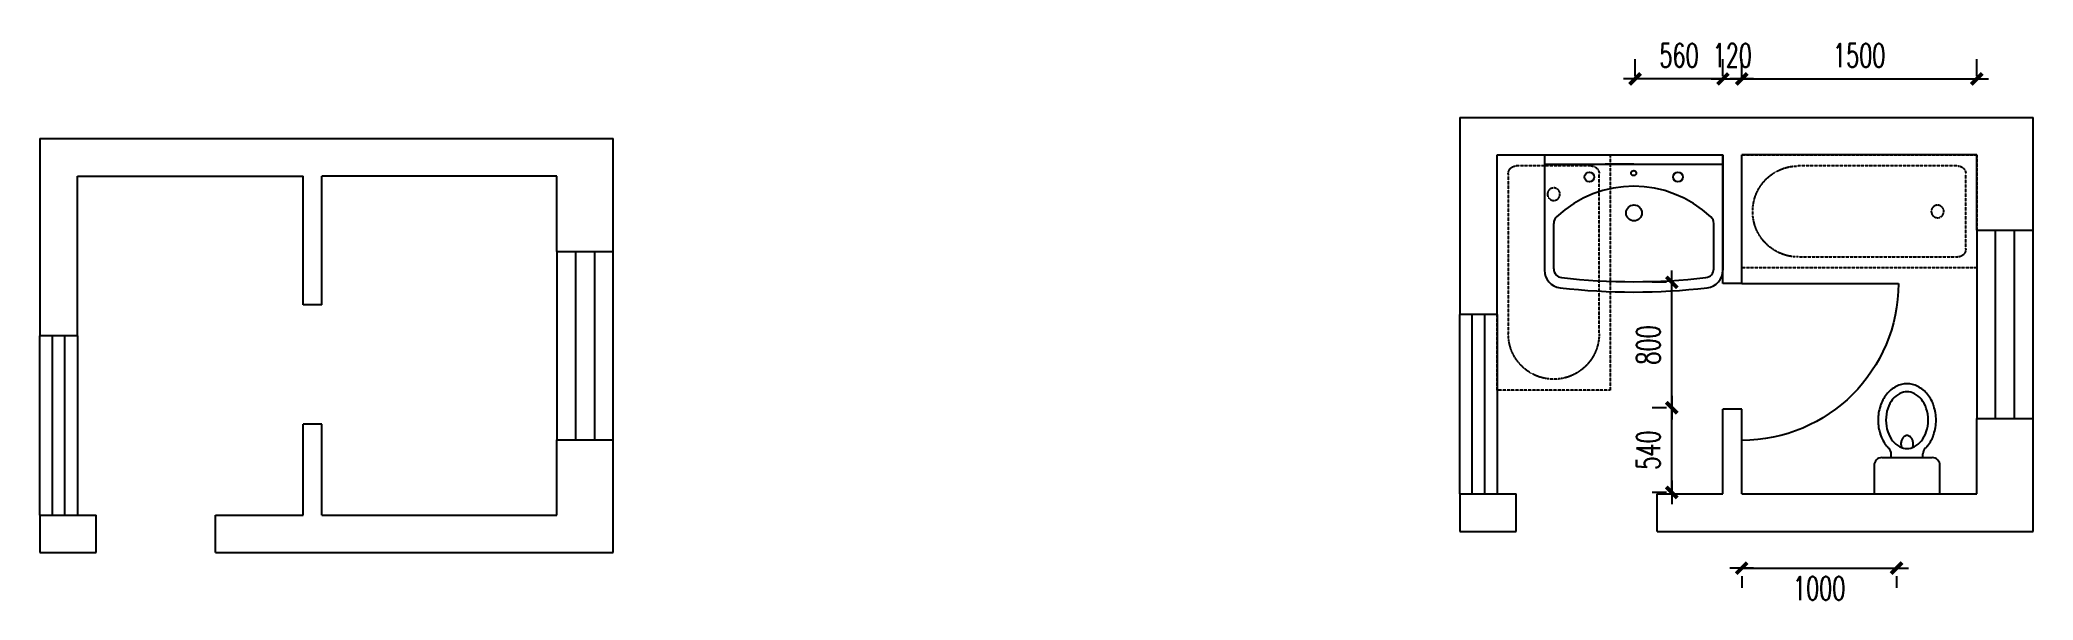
# Model space of a CAD drawing. Header units: inches. Extents: x 1663 to 14386, y 764 to 4337.
import ezdxf
from ezdxf.enums import TextEntityAlignment as Align

# ---------------------------------------------------------------- set-up
doc = ezdxf.new("R2010")
doc.units = ezdxf.units.IN
doc.header["$MEASUREMENT"] = 0
doc.linetypes.add('DASH', pattern=[0.35, 0.25, -0.1])
doc.layers.add('DIM', color=3, linetype='Continuous', plot=False)
doc.layers.add('FUR', color=6, linetype='Continuous', plot=False)
doc.layers.add('WINDOW_TEXT', color=7, linetype='Continuous')
doc.styles.add('DIM_FONT', font='SIMPLEX.shx', dxfattribs={"width": 0.65})
doc.styles.add('SIMPLEX', font='SIMPLEX.SHX')
doc.dimstyles.new('DIMB50', dxfattribs={"dimscale": 0.5, "dimtxt": 300, "dimasz": 1, "dimexe": 250, "dimexo": 300, "dimgap": 150, "dimtad": 1, "dimdec": 0, "dimzin": 0, "dimdsep": 46, "dimtxsty": 'DIM_FONT', "dimblk": '_DIMX', "dimcen": 0.09, "dimclrt": 7, "dimadec": 0, "dimazin": 0, "dimtfac": 1, "dimtdec": 0, "dimtix": 1, "dimtmove": 2, "dimatfit": 3, "dimldrblk": '_DIMX', "dimfxl": 1, "dimtolj": 1, "dimtzin": 0, "dimarcsym": 0})

# ---------------------------------------------------------------- blocks, each defined once
blk = doc.blocks.new('11229103137872')
at = {"linetype": 'DASH'}
for p, q in [((360, 0), (-360, 0)), ((-360, 0), (-360, -1500)), ((360, -1500), (360, 0)), ((-290, -1140), (-290, -120)), ((-240, -70), (240, -70)), ((290, -120), (290, -1140)), ((-360, -1500), (360, -1500))]:
    blk.add_line(p, q, dxfattribs=at)
blk.add_circle((0, -250), 40, dxfattribs=at)
for centre, radius, start, end in [((-240, -120), 50, 90, 180), ((240, -120), 50, 0, 90), ((0, -1140), 290, 180, 0)]:
    blk.add_arc(centre, radius, start, end, dxfattribs=at)
blk = doc.blocks.new('_DBLK')
blk.add_line((-0.45, 0), (-0.45, -0.95))
blk.add_arc((-0.45, 0), 0.95, 270, 0)
at = {"layer": 'WINDOW_TEXT', "style": 'SIMPLEX', "flags": 9}
blk.add_attdef('A', text='', height=1, dxfattribs=at).set_placement((0, 1.5), align=Align.MIDDLE)
blk = doc.blocks.new('_LV1')
for p, q in [((-280, 0), (280, 0)), ((-280, 0), (-280, -360.7)), ((280, 0), (280, -360.7)), ((-280, -29), (280, -29)), ((0.2, -29), (-89.8, -29)), ((-89.8, -29), (90.2, -29)), ((-250.9, -356.5), (-250.9, -214.3)), ((251.3, -356.4), (251.3, -214.6))]:
    blk.add_line(p, q)
for centre, radius in [((-138.9, -69.1), 15), ((0, -56.7), 8), ((138.9, -69.1), 15), ((0.9, -181.6), 24.9)]:
    blk.add_circle(centre, radius)
for centre, radius, start, end in [((0, -452.1), 353.9, 46.75809, 133.15434), ((-222.9, -214.3), 28, 133.15434, 180), ((223.3, -214.6), 28, 0, 46.75809), ((-224, -360.7), 56, 180, 263.48098), ((-222.9, -356.5), 28, 180, 263.49841), ((223.3, -356.4), 28, 276.51223, 0), ((224, -360.7), 56, 276.51902, 0), ((0, 1599.6), 2029, 263.48098, 276.51902), ((0, 1599.6), 1996.7, 263.49841, 276.51223)]:
    blk.add_arc(centre, radius, start, end)
blk = doc.blocks.new('_LV5')
for p, q in [((210, 0), (-210, 0)), ((-210, 0), (-210, -180)), ((210, -180), (210, 0)), ((160, -230), (-160, -230)), ((-101, -230), (-101, -254)), ((101, -230), (101, -254))]:
    blk.add_line(p, q)
blk.add_lwpolyline([(-135, -469, 0.080312), (-123, -544, 0.089014), (-92, -602, 0.104918), (-46, -639, 0.119812), (0, -650, 0.119812), (46, -639, 0.104918), (92, -602, 0.089014), (123, -544, 0.080312), (135, -469, 0.080312), (123, -395, 0.089014), (92, -337, 0.104918), (46, -300, 0.119812), (0, -288, 0.119812), (-46, -300, 0.104918), (-92, -337, 0.089014), (-123, -395, 0.080312)], format="xyb", close=True)
for points in [[(-39, -318, 0.073567), (-36, -339, 0.084454), (-27, -356, 0.10642), (-14, -368, 0.129709), (0, -372, 0.129709), (14, -368, 0.10642), (27, -356, 0.084454), (36, -339, 0.073567), (39, -318, 0.073567), (36, -298, 0.014016), (35, -295, 0.10642)], [(-35, -295, 0.013578), (-36, -298, 0.073567), (-39, -318, 0.073567)]]:
    blk.add_lwpolyline(points, format="xyb")
for centre, radius, start, end in [((-160, -180), 50, 180, 270), ((-151, -254), 50, 314.8144, 0), ((151, -254), 50, 180, 225.2555), ((160, -180), 50, 270, 0), ((102, -469), 287, 161.6333, 180), ((52, -453), 235, 141.2863, 161.6333), ((20, -427), 194, 134.8144, 141.2863), ((-20, -427), 194, 38.7137, 45.2555), ((-52, -453), 235, 18.3667, 38.7137), ((-102, -469), 287, 0, 18.3667), ((102, -469), 287, 180, 198.3667), ((-102, -469), 287, 341.6333, 0), ((52, -486), 235, 198.3667, 218.7137), ((20, -512), 194, 218.7137, 242.6714), ((-20, -512), 194, 297.3286, 321.2863), ((-52, -486), 235, 321.2863, 341.6333), ((0, -551), 150, 242.6714, 270), ((0, -551), 150, 270, 297.3286)]:
    blk.add_arc(centre, radius, start, end)
blk = doc.blocks.new('_DIMX')
blk.add_line((-150, 0), (150, 0))
at = {"const_width": 50}
blk.add_lwpolyline([(-70, -70), (70, 70)], dxfattribs=at)
blk = doc.blocks.new('*D7')
at = {"layer": 'Defpoints', "color": 0, "transparency": 16777216}
for p in [(11846, 4088), (11846, 3956), (12406, 3956)]:
    blk.add_point(p, dxfattribs=at)
at = {"layer": 'DIM', "color": 0, "lineweight": -2, "transparency": 16777216}
for p, q in [((11846, 4106), (11846, 4213)), ((12406, 4106), (12406, 4213)), ((12406, 4088), (11847, 4088))]:
    blk.add_line(p, q, dxfattribs=at)
at = {"layer": 'DIM', "color": 0, "lineweight": -2, "transparency": 16777216, "xscale": 0.5, "yscale": 0.5, "zscale": 0.5, "rotation": 180}
blk.add_blockref('_DIMX', (11846, 4088), dxfattribs=at)
at = {"layer": 'DIM', "color": 0, "lineweight": -2, "transparency": 16777216, "xscale": 0.5, "yscale": 0.5, "zscale": 0.5}
blk.add_blockref('_DIMX', (12406, 4088), dxfattribs=at)
at = {"layer": 'DIM', "color": 7, "transparency": 16777216, "insert": (12126, 4238), "char_height": 150, "attachment_point": 5, "style": 'DIM_FONT'}
blk.add_mtext('\\A1;560', dxfattribs=at)
blk = doc.blocks.new('*D8')
at = {"layer": 'Defpoints', "color": 0, "transparency": 16777216}
for p in [(12526, 4088), (12406, 3956), (12526, 3951)]:
    blk.add_point(p, dxfattribs=at)
at = {"layer": 'DIM', "color": 0, "lineweight": -2, "transparency": 16777216}
for p, q in [((12406, 4106), (12406, 4213)), ((12526, 4101), (12526, 4213)), ((12406, 4088), (12405, 4088)), ((12406, 4088), (12526, 4088)), ((12527, 4088), (12527, 4088))]:
    blk.add_line(p, q, dxfattribs=at)
at = {"layer": 'DIM', "color": 0, "lineweight": -2, "transparency": 16777216, "xscale": 0.5, "yscale": 0.5, "zscale": 0.5}
blk.add_blockref('_DIMX', (12406, 4088), dxfattribs=at)
at = {"layer": 'DIM', "color": 0, "lineweight": -2, "transparency": 16777216, "xscale": 0.5, "yscale": 0.5, "zscale": 0.5, "rotation": 180}
blk.add_blockref('_DIMX', (12526, 4088), dxfattribs=at)
at = {"layer": 'DIM', "color": 7, "transparency": 16777216, "insert": (12466, 4238), "char_height": 150, "attachment_point": 5, "style": 'DIM_FONT'}
blk.add_mtext('\\A1;120', dxfattribs=at)
blk = doc.blocks.new('*D9')
at = {"layer": 'Defpoints', "color": 0, "transparency": 16777216}
for p in [(14026, 4088), (12526, 3951), (14026, 3955)]:
    blk.add_point(p, dxfattribs=at)
at = {"layer": 'DIM', "color": 0, "lineweight": -2, "transparency": 16777216}
for p, q in [((12526, 4101), (12526, 4213)), ((14026, 4105), (14026, 4213)), ((12527, 4088), (14026, 4088))]:
    blk.add_line(p, q, dxfattribs=at)
at = {"layer": 'DIM', "color": 0, "lineweight": -2, "transparency": 16777216, "xscale": 0.5, "yscale": 0.5, "zscale": 0.5, "rotation": 180}
blk.add_blockref('_DIMX', (12526, 4088), dxfattribs=at)
at = {"layer": 'DIM', "color": 0, "lineweight": -2, "transparency": 16777216, "xscale": 0.5, "yscale": 0.5, "zscale": 0.5}
blk.add_blockref('_DIMX', (14026, 4088), dxfattribs=at)
at = {"layer": 'DIM', "color": 7, "transparency": 16777216, "insert": (13276, 4238), "char_height": 150, "attachment_point": 5, "style": 'DIM_FONT'}
blk.add_mtext('\\A1;1500', dxfattribs=at)
blk = doc.blocks.new('*D10')
at = {"layer": 'Defpoints', "color": 0, "transparency": 16777216}
for p in [(12080, 1991), (12196, 1991), (12196, 1451)]:
    blk.add_point(p, dxfattribs=at)
at = {"layer": 'DIM', "color": 0, "lineweight": -2, "transparency": 16777216}
for p, q in [((12046, 1991), (11955, 1991)), ((12080, 1452), (12080, 1991)), ((12046, 1451), (11955, 1451))]:
    blk.add_line(p, q, dxfattribs=at)
at = {"layer": 'DIM', "color": 0, "lineweight": -2, "transparency": 16777216, "xscale": 0.5, "yscale": 0.5, "zscale": 0.5}
for p, rotation in [((12080, 1991), 90), ((12080, 1451), 270)]:
    blk.add_blockref('_DIMX', p, dxfattribs=dict(at, rotation=rotation))
at = {"layer": 'DIM', "color": 7, "transparency": 16777216, "insert": (11930, 1721), "char_height": 150, "attachment_point": 5, "rotation": 90, "style": 'DIM_FONT'}
blk.add_mtext('\\A1;540', dxfattribs=at)
blk = doc.blocks.new('*D11')
at = {"layer": 'Defpoints', "color": 0, "transparency": 16777216}
for p in [(12080, 2791), (12196, 2791), (12196, 1991)]:
    blk.add_point(p, dxfattribs=at)
at = {"layer": 'DIM', "color": 0, "lineweight": -2, "transparency": 16777216}
for p, q in [((12046, 2791), (11955, 2791)), ((12080, 1992), (12080, 2791)), ((12046, 1991), (11955, 1991))]:
    blk.add_line(p, q, dxfattribs=at)
at = {"layer": 'DIM', "color": 0, "lineweight": -2, "transparency": 16777216, "xscale": 0.5, "yscale": 0.5, "zscale": 0.5}
for p, rotation in [((12080, 2791), 90), ((12080, 1991), 270)]:
    blk.add_blockref('_DIMX', p, dxfattribs=dict(at, rotation=rotation))
at = {"layer": 'DIM', "color": 7, "transparency": 16777216, "insert": (11930, 2391), "char_height": 150, "attachment_point": 5, "rotation": 90, "style": 'DIM_FONT'}
blk.add_mtext('\\A1;800', dxfattribs=at)

msp = doc.modelspace()

# ---------------------------------------------------------------- linework, layer by layer
at = {"color": 7}
for p, q in [((10726.2, 3842.7), (14386.2, 3842.7)), ((10726.2, 3842.7), (10726.2, 2586)), ((14386.2, 3122.7), (14386.2, 3842.7)), ((1663.3, 3707), (5323.3, 3707)), ((1663.3, 3707), (1663.3, 2450.3)), ((5323.3, 2987), (5323.3, 3707)), ((10966.2, 3602.7), (12406.2, 3602.7)), ((10966.2, 2586), (10966.2, 3602.7)), ((12406.2, 2782.7), (12406.2, 3602.7)), ((14026.2, 3602.7), (12526.2, 3602.7)), ((12526.2, 2782.7), (12526.2, 3602.7)), ((14026.2, 3122.7), (14026.2, 3602.7)), ((1903.3, 3467), (3343.3, 3467)), ((1903.3, 2450.3), (1903.3, 3467)), ((3343.3, 2647), (3343.3, 3467)), ((4963.3, 3467), (3463.3, 3467)), ((3463.3, 2647), (3463.3, 3467)), ((4963.3, 2987), (4963.3, 3467)), ((14026.2, 3122.7), (14386.2, 3122.7)), ((14026.2, 3122.7), (14026.2, 1922.7)), ((14146.2, 1922.7), (14146.2, 3122.7)), ((14266.2, 3122.7), (14266.2, 1922.7)), ((14386.2, 1922.7), (14386.2, 3122.7)), ((4963.3, 2987), (5323.3, 2987)), ((4963.3, 2987), (4963.3, 1787)), ((5083.3, 1787), (5083.3, 2987)), ((5203.3, 2987), (5203.3, 1787)), ((5323.3, 1787), (5323.3, 2987)), ((10966.2, 2586), (10726.2, 2586)), ((10726.2, 1442.7), (10726.2, 2586)), ((10806.2, 1442.7), (10806.2, 2586)), ((10886.2, 1442.7), (10886.2, 2586)), ((10966.2, 2586), (10966.2, 1442.7)), ((1903.3, 2450.3), (1663.3, 2450.3)), ((1663.3, 1307), (1663.3, 2450.3)), ((1743.3, 1307), (1743.3, 2450.3)), ((1823.3, 1307), (1823.3, 2450.3)), ((1903.3, 2450.3), (1903.3, 1307)), ((12406.2, 1442.7), (12406.2, 1982.7)), ((12526.2, 1442.7), (12526.2, 1982.7)), ((14026.2, 1922.7), (14386.2, 1922.7)), ((14026.2, 1442.7), (14026.2, 1922.7)), ((14386.2, 1202.7), (14386.2, 1922.7)), ((3343.3, 1307), (3343.3, 1887)), ((3463.3, 1307), (3463.3, 1887)), ((4963.3, 1787), (5323.3, 1787)), ((4963.3, 1307), (4963.3, 1787)), ((5323.3, 1067), (5323.3, 1787)), ((10726.2, 1442.7), (10726.2, 1202.7)), ((10726.2, 1442.7), (11086.2, 1442.7)), ((11986.2, 1442.7), (12406.2, 1442.7)), ((12526.2, 1442.7), (14026.2, 1442.7)), ((1663.3, 1307), (1663.3, 1067)), ((1663.3, 1307), (2023.3, 1307)), ((2783.3, 1307), (3343.3, 1307)), ((3463.3, 1307), (4963.3, 1307)), ((10726.2, 1202.7), (11086.2, 1202.7)), ((11986.2, 1202.7), (14386.2, 1202.7)), ((1663.3, 1067), (2023.3, 1067)), ((2783.3, 1067), (5323.3, 1067))]:
    msp.add_line(p, q, dxfattribs=at)
at = {"color": 7, "linetype": 'Continuous'}
for p, q in [((12526.2, 2782.7), (12406.2, 2782.7)), ((3463.3, 2647), (3343.3, 2647)), ((12526.2, 1982.7), (12406.2, 1982.7)), ((3463.3, 1887), (3343.3, 1887)), ((11086.2, 1202.7), (11086.2, 1442.7)), ((11986.2, 1202.7), (11986.2, 1442.7)), ((2023.3, 1067), (2023.3, 1307)), ((2783.3, 1067), (2783.3, 1307))]:
    msp.add_line(p, q, dxfattribs=at)
at = {"layer": 'DIM'}
for p, q in [((12526.2, 917.4), (12526.2, 843.4)), ((12526.7, 968.4), (13514.4, 968.4)), ((13514.9, 917.4), (13514.9, 843.4))]:
    msp.add_line(p, q, dxfattribs=at)

# ---------------------------------------------------------------- block references
at = {"layer": 'DIM', "xscale": 0.5, "yscale": 0.5, "zscale": 0.5, "rotation": 180}
msp.add_blockref('_DIMX', (12526.2, 968.4), dxfattribs=at)
at = {"layer": 'DIM', "xscale": 0.5, "yscale": 0.5, "zscale": 0.5}
msp.add_blockref('_DIMX', (13514.9, 968.4), dxfattribs=at)
at = {"layer": 'FUR', "color": 6, "xscale": -1}
msp.add_blockref('11229103137872', (11326.2, 3602.7), dxfattribs=at)
at = {"layer": 'FUR', "color": 6, "xscale": 2.034873466931458, "yscale": 2.034873466931458, "zscale": 2.034873466931458}
msp.add_blockref('_LV1', (11836.5, 3602.7), dxfattribs=at)
at = {"layer": 'FUR', "color": 6, "xscale": -1, "rotation": 270}
msp.add_blockref('11229103137872', (14026.2, 3242.7), dxfattribs=at)
at = {"layer": 'FUR', "color": 6, "linetype": 'Continuous', "xscale": 1052.631578947368, "yscale": -1052.631578947368, "zscale": 1052.631578947368, "rotation": 270}
msp.add_blockref('_DBLK', (12526.2, 2309), dxfattribs=at)
at = {"layer": 'FUR', "color": 6, "rotation": 180.0000000000022}
msp.add_blockref('_LV5', (13581.5, 1442.7), dxfattribs=at)

# ---------------------------------------------------------------- texts
at = {"layer": 'DIM', "color": 7, "insert": (13020.5, 839.4), "char_height": 150, "attachment_point": 5, "style": 'DIM_FONT'}
msp.add_mtext('1000', dxfattribs=at)

# ---------------------------------------------------------------- dimensions: what is measured, and where the dimension line sits
at = {"layer": 'DIM'}
for base, p1, p2, picture, middle in [((11846.2, 4088.2), (12406.2, 3955.6), (11846.2, 3955.6), '*D7', (12126.2, 4238.2)), ((12526.2, 4088.2), (12406.2, 3955.6), (12526.2, 3951.1), '*D8', (12466.2, 4238.2)), ((14026.2, 4088.2), (12526.2, 3951.1), (14026.2, 3955.1), '*D9', (13276.2, 4238.2))]:
    dim = msp.add_linear_dim(base=base, p1=p1, p2=p2, dimstyle='DIMB50', dxfattribs=at)
    dim.commit()
    dim.dimension.update_dxf_attribs({"geometry": picture, "text_midpoint": middle})
for base, p1, p2, picture, middle in [((12079.6, 2791.3), (12196.2, 1991.3), (12196.2, 2791.3), '*D11', (11929.6, 2391.3)), ((12079.6, 1991.3), (12196.2, 1451.3), (12196.2, 1991.3), '*D10', (11929.6, 1721.3))]:
    dim = msp.add_linear_dim(base=base, p1=p1, p2=p2, angle=90, dimstyle='DIMB50', dxfattribs=at)
    dim.commit()
    dim.dimension.update_dxf_attribs({"geometry": picture, "text_midpoint": middle})

doc.saveas('drawing.dxf')
